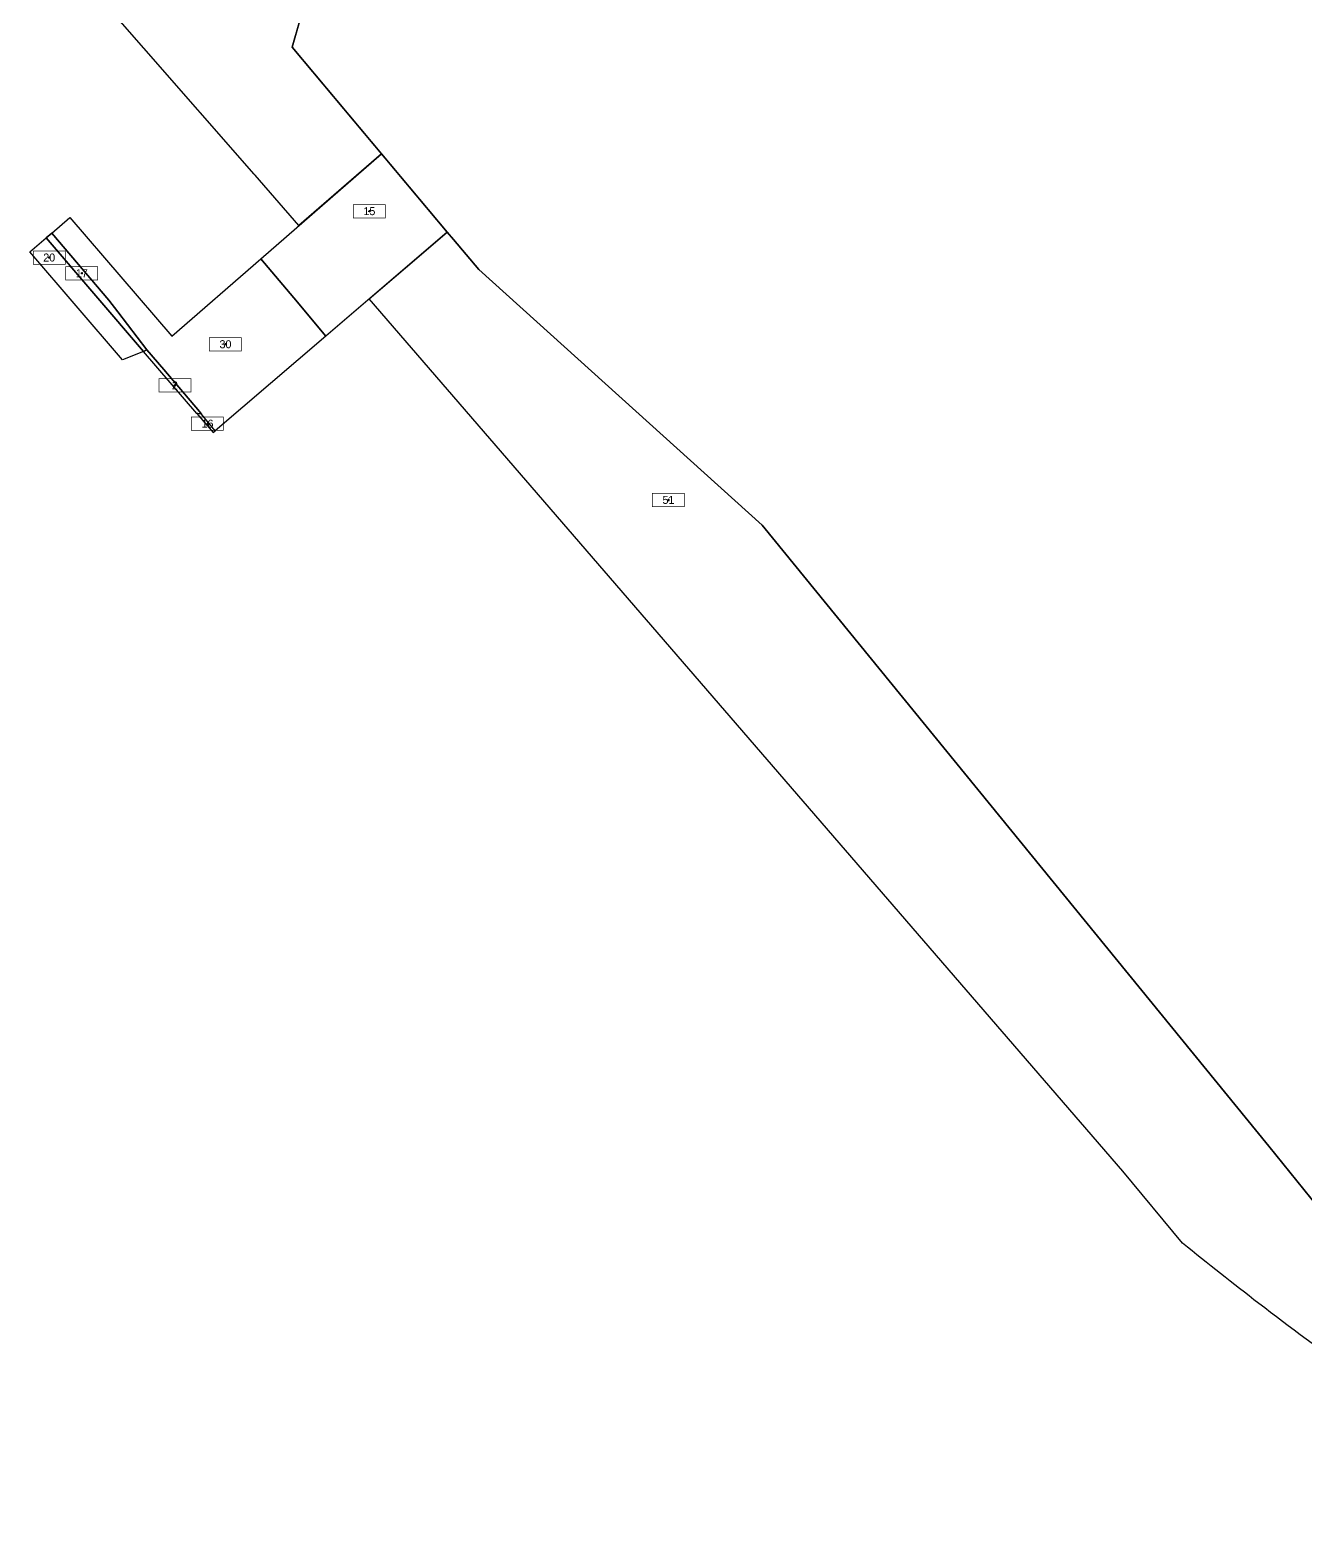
# Model space of a CAD drawing. Header units: metres. Extents: x 185880 to 187240, y 655268 to 656231.
# Drawn here: x 186151.9 to 186390.9, y 655454.2 to 655734.8 of the extents above; entities that cross this region are included whole.
import ezdxf
from ezdxf.enums import TextEntityAlignment as Align

# ---------------------------------------------------------------- set-up
doc = ezdxf.new("R2010")
doc.units = ezdxf.units.M
doc.layers.add('Pcell', color=160, linetype='Continuous')
doc.layers.add('scellno', color=160, linetype='Continuous')
doc.styles.add('mvt-nos', font='mvt-nos.shx')

# ---------------------------------------------------------------- blocks, each defined once
blk = doc.blocks.new('Cellno')
at = {"color": 2}
for points in [[(0, 0.4), (0, -0.4)], [(-0.4, 0), (0.4, 0)]]:
    blk.add_lwpolyline(points, dxfattribs=at)
at = {"layer": 'scellno', "const_width": 0.25}
blk.add_lwpolyline([(6, 2.5), (-6, 2.5), (-6, -2.5), (6, -2.5)], close=True, dxfattribs=at)
at = {"layer": 'scellno', "style": 'mvt-nos'}
blk.add_attdef('CELLNO', text='', height=3, dxfattribs=at).set_placement((0, 0), align=Align.MIDDLE)
at = {"layer": 'scellno', "style": 'mvt-nos', "flags": 1}
for tag, p in [('CODE', (-0.29, -6)), ('AREA', (0.21, -8.97))]:
    blk.add_attdef(tag, text='', height=2.5, dxfattribs=at).set_placement(p, align=Align.CENTER)

msp = doc.modelspace()

# ---------------------------------------------------------------- linework, layer by layer
at = {"layer": 'Pcell'}
msp.add_lwpolyline([(186393.26, 655514.23), (186384.12, 655525.57), (186289.1, 655641.93), (186236.01, 655689.87), (186231.26, 655695.49), (186230.08, 655696.89), (186230.08, 655696.89), (186200.99, 655731.56), (186209.29, 655760.27)], dxfattribs=at)
at = {"layer": 'Pcell', "flags": 128}
msp.add_lwpolyline([(186204.16, 655742.52), (186200.99, 655731.56), (186217.77, 655711.57), (186202.29, 655698.11), (186194.05, 655707.54), (186193.87, 655707.73), (186152.52, 655755.02)], dxfattribs=at)
at = {"layer": 'Pcell'}
for points in [[(186230.08, 655696.89), (186207.3, 655677.38), (186201.3, 655684.53), (186195.13, 655691.88), (186217.77, 655711.57)], [(186178.46, 655677.39), (186195.13, 655691.88), (186201.3, 655684.53), (186207.3, 655677.38), (186186.55, 655659.6), (186184.03, 655662.77), (186183.62, 655663.28), (186176.94, 655671.11), (186173.8, 655674.78), (186168.32, 655681.93), (186166.66, 655684.1), (186155.95, 655696.69), (186155.95, 655696.69), (186159.36, 655699.62)], [(186173.15, 655674.52), (186173.15, 655674.52), (186169.22, 655672.95), (186151.85, 655693.17), (186154.89, 655695.78), (186173.15, 655674.52)], [(186154.89, 655695.78), (186155.95, 655696.69), (186166.66, 655684.1), (186168.32, 655681.93), (186173.8, 655674.78), (186173.15, 655674.52), (186154.89, 655695.78), (186155.95, 655696.69)]]:
    msp.add_lwpolyline(points, close=True, dxfattribs=at)
for points in [[(186418.3, 655470.09, -0.015225), (186382.22, 655496.11, -0.006226), (186367.94, 655507.37), (186356.72, 655520.88), (186215.47, 655684.38), (186222.25, 655690.18), (186230.08, 655696.89), (186231.26, 655695.49), (186236.01, 655689.87), (186289.1, 655641.93), (186384.12, 655525.57), (186393.26, 655514.23), (186415.45, 655487.01), (186417.54, 655484.5), (186442.87, 655454.19, -0.010015), (186418.3, 655470.09)], [(186173.15, 655674.52), (186173.8, 655674.78), (186176.94, 655671.11), (186183.62, 655663.28), (186184.03, 655662.77, 0.016906), (186183.13, 655662.89), (186173.15, 655674.52)], [(186183.13, 655662.89), (186186.21, 655659.31), (186186.55, 655659.6), (186184.03, 655662.77, 0.016906)]]:
    msp.add_lwpolyline(points, format="xyb", close=True, dxfattribs=at)

# ---------------------------------------------------------------- block references
at = {"layer": 'scellno', "xscale": 0.5, "yscale": 0.5, "zscale": 0.5}
for p, values in [((186215.49, 655700.79), {'CELLNO': '15'}), ((186155.47, 655692.11), {'CELLNO': '20'}), ((186161.58, 655689.17), {'CELLNO': '17'}), ((186188.51, 655675.86), {'CELLNO': '30'}), ((186179.03, 655668.16), {'CELLNO': '2'}), ((186185.14, 655660.97), {'CELLNO': '16'}), ((186271.55, 655646.68), {'CELLNO': '51'})]:
    msp.add_blockref('Cellno', p, dxfattribs=at).add_auto_attribs(values)

doc.saveas('drawing.dxf')
